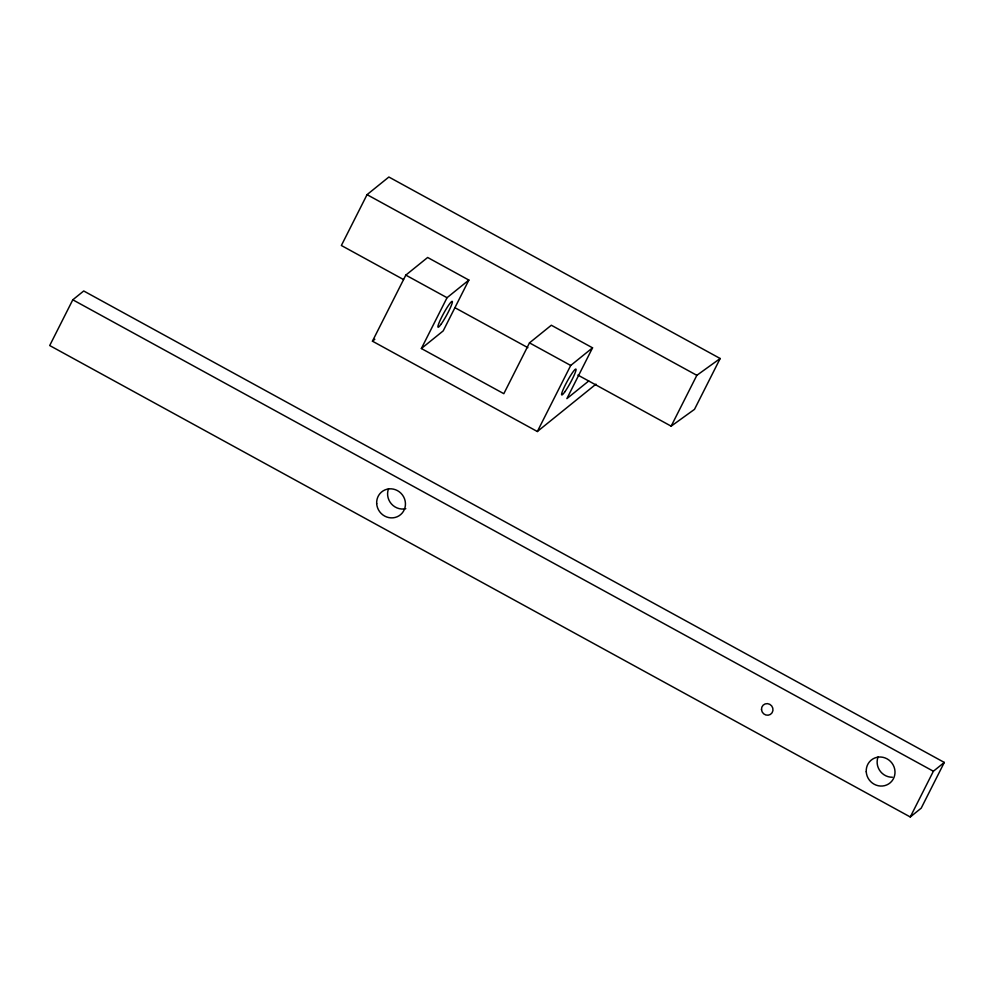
<?xml version="1.0" encoding="UTF-8"?>
<svg xmlns="http://www.w3.org/2000/svg" width="994" height="994" viewBox="0 0 994 994"><rect width="100%" height="100%" fill="white"/><g stroke="black" fill="none" stroke-linecap="round" stroke-linejoin="round"><path stroke-width="1.49" d="M72.798 299.803L49.7 345.539L910.28 816.981L921.202 808.159L944.3 762.435L83.72 290.981L72.798 299.803L933.378 771.245L944.3 762.435M577.899 375.073L671.161 426.165L694.495 409.354L720.178 358.511L388.878 177.019L367.047 194.65L341.364 245.493L403.539 279.562M595.965 384.169L537.344 431.52L372.439 341.178L405.813 275.114L427.644 257.483L468.87 280.072L443.2 330.89L421.369 348.521L503.821 393.686L529.491 342.868L551.322 325.237L592.548 347.825L566.878 398.631L588.709 381M421.369 348.521L447.039 297.703L468.87 280.072M537.344 431.52L570.718 365.457L592.548 347.825M671.161 426.165L696.844 375.322L720.178 358.511M910.28 816.981L933.378 771.245M372.439 341.178L374.837 339.252M367.047 194.65L696.844 375.322M405.813 275.114L447.039 297.703M529.491 342.868L570.718 365.457M454.904 307.693L527.889 347.676M405.8 508.692A14.786 14.127 51.1 0 1 391.35 503.834A14.786 14.127 51.1 0 1 388.505 488.799M892.413 777.246A14.786 14.127 51.1 0 1 878.05 756.993M564.94 391.673A14.786 1.739 -61.3 0 0 576.06 369.669A14.786 1.739 -61.3 0 0 565.387 384.802A14.786 1.739 -61.3 0 0 564.94 391.673M441.286 323.92A14.786 1.739 -61.3 0 0 452.394 301.928A14.786 1.739 -61.3 0 0 441.721 317.061A14.786 1.739 -61.3 0 0 441.286 323.92M376.689 503.585A14.786 14.127 51.1 0 0 399.004 515.811A14.786 14.127 51.1 0 0 397.476 490.638A14.786 14.127 51.1 0 0 376.689 503.585M866.246 771.766A14.786 14.127 51.1 0 0 888.561 783.993A14.786 14.127 51.1 0 0 887.021 758.82A14.786 14.127 51.1 0 0 866.246 771.766M761.491 709.517A5.914 5.653 51.1 0 0 770.412 714.413A5.914 5.653 51.1 0 0 769.803 704.336A5.914 5.653 51.1 0 0 761.491 709.517"/></g></svg>
